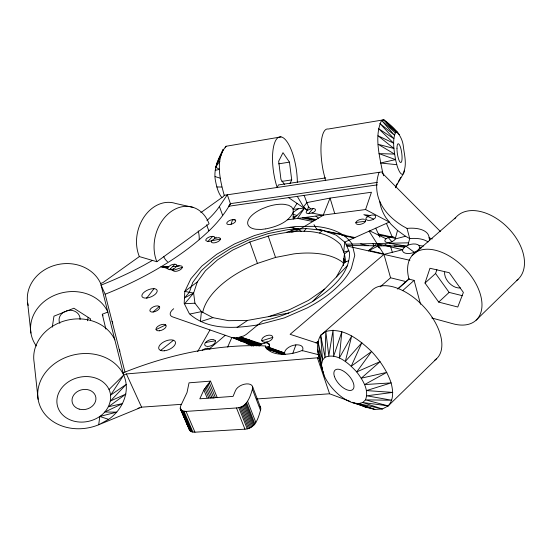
<?xml version="1.0" encoding="UTF-8"?>
<svg xmlns="http://www.w3.org/2000/svg" width="552" height="552" viewBox="0 0 552 552"><rect width="100%" height="100%" fill="white"/><g stroke="black" fill="none" stroke-linecap="round" stroke-linejoin="round"><path stroke-width="0.83" d="M368.432 250.76L377.009 243.522L402.615 249.739A8.797 4.402 -14.7 0 0 409.908 253.451A8.797 4.402 -14.7 0 0 419.617 247.703L419.044 245.495A8.797 4.402 -14.7 0 0 407.9 245.185L404.368 247.261L402.615 249.739L383.964 254.396L290.117 334.312L318.442 343.558M259.668 406.182A9.087 5.361 -22 0 1 260.496 410.246C258.295 418.457 255.038 428.883 244.95 429.18L194.966 432.188L192.055 431.906L190.012 430.739L180.2 408.183L180.677 405.927L187.011 392.569L189.032 382.826L210.505 381.128L217.267 397.716M378.838 234.959L395.211 238.285C393.21 235.338 388.435 237.043 386.021 238.761A5.347 2.615 -15.4 0 0 385.841 242.073A5.347 2.615 -15.4 0 0 391.92 241.755L394.452 240.113L395.197 238.982L397.523 230.446L391.002 224.236L385.938 217.674A197.126 87.478 -10.7 0 1 379.707 201.349M176.799 265.954L176.819 265.139A4.933 2.242 -21.7 0 0 170.257 265.436L167.829 267.603L168.022 269.272C171.072 270.514 175.267 268.824 176.799 265.954L179.207 265.836A4.961 2.27 -21.6 0 1 182.277 267.561A4.961 2.27 -21.6 0 1 177.689 270.956A4.961 2.27 -21.6 0 1 173.045 270.397L170.671 269.68M280.989 136.91L226.03 146.273C214.914 159.273 220.082 180.318 224.209 195.256L223.56 196.388L200.831 212.637M283.5 354.612L266.837 348.657L269.404 346.097L269.59 344.607L268.955 343.523C265.781 341.964 261.827 343.323 259.468 345.738L236.608 338.003L231.819 337.569L172.548 316.862A10.674 5.223 -22.3 0 1 173.707 308.72M288.882 313.012L247.6 320.388L228.618 320.691L212.872 317.655L201.432 311.638L194.946 303.207L193.621 293.064L184.81 291.428L190.902 278.725L201.818 266.098L216.701 254.293L234.586 243.929L254.431 235.559L275.144 229.618L295.596 226.444L314.978 226.334C328.999 227.631 343.855 231.84 352.114 244.032L354.763 255.272L351.396 268.251A89.307 43.801 -19.3 0 1 307.112 308.002L284.294 317.917L257.832 324.9C234.952 328.502 207.828 330.427 189.377 313.764L184.182 303.393L184.81 291.428L197.292 281.968L205.503 270.659L217.564 259.833L232.647 250.097L249.842 241.983L270.059 235.552C293.098 230.515 322.175 226.423 340.563 244.55L344.441 253.885L343.116 264.932L336.423 276.952M28.152 305.449A38.088 33.223 -9.8 0 1 54.4 265.436A38.088 33.223 -9.8 0 1 100.664 283.493L123.676 375.056C130.893 391.195 122.523 409.867 108.606 419.375L99.795 416.449A27.186 22.494 -13.5 0 1 60.748 412.73A27.186 22.494 -13.5 0 1 72.05 379.776A27.186 22.494 -13.5 0 1 109.041 389.484C113.477 399.317 108.295 410.695 99.795 416.449L98.704 424.764A44.76 37.198 -13.2 0 1 40.8 407.776A44.76 37.198 -13.2 0 1 66.178 357.254A44.76 37.198 -13.2 0 1 123.676 375.056L126.408 373.945L317.393 357.813L319.622 358.565A48.921 24.626 47.4 0 0 320.146 360.049M218.626 160.666L223.236 149.288C217.971 159.28 212.934 170.264 215.673 181.808C216.826 187.369 218.226 193.234 221.959 197.678M403.305 172.948C407.155 164.958 404.457 155.333 403.402 146.887C402.387 134.736 392.976 126.587 383.764 119.812L328.226 129.03A34.728 10.171 81.6 0 0 323.368 171.644L325.501 180.359L382.522 171.81A35.425 8.611 81.9 0 0 383.681 175.771M52.281 327.15L53.965 316.172L73.906 308.223L90.638 318.925L90.355 320.595M87.547 320.781L88.099 317.476M304.138 195.387L308.464 206.717L307.402 210.402A4.851 2.18 -17.6 0 0 308.623 213.652L312.197 212.927A4.851 2.18 -17.6 0 0 315.461 210.153A4.851 2.18 -17.6 0 0 312.984 208.552L310.638 208.877L307.402 210.402L288.551 197.63M407.9 245.185L409.729 238.595L407.024 228.411L402.815 226.099A198.223 86.402 -10.9 0 1 379.045 172.321M395.48 187.797L396.219 185.362M231.109 224.257L232.537 219.62L235.193 219.91A4.706 2.063 -19.7 0 1 232.288 223.864A4.706 2.063 -19.7 0 1 226.768 223.263A4.706 2.063 -19.7 0 1 232.537 219.62L235.083 219.868M194.946 303.207L184.685 303.71L193.621 293.064L197.292 281.968M425.012 283.052L429.96 268.265L449.259 272.709L463.383 292.429L457.774 307.009L438.702 302.096L425.012 283.052L435.569 273.516L436.908 269.611M287.281 219.813L365.583 209.539L371.448 192.234L330.055 198.092L306.891 202.591L303.531 206.924L307.402 210.402M292.719 353.522L295.906 344.876M182.332 267.327L173.045 270.397L173.397 268.907M299.074 229.66L323.196 215.287L330.055 198.092L334.774 213.679M180.338 408.859L182.291 410.874L186.031 411.406L236.491 407.962C246.544 407.604 250.09 397.44 252.388 389.16A9.198 5.258 -21.9 0 0 246.392 383.902A9.198 5.258 -21.9 0 0 235.559 390.423L233.061 396.377L199.824 398.799L203.854 390.002L210.505 381.128M215.239 170.313L219.523 169.381L215.646 167.173L221.117 154.394L216.757 163.723L218.316 161.419M227.659 347.035L231.819 337.569M434.769 360.173A47.051 26.227 46.8 0 0 423.805 306.739A47.051 26.227 46.8 0 0 370.903 291.49L320.664 335.299C313.336 347.843 320.857 362.54 324.003 375.339A29.573 14.545 47.6 0 0 353.825 403.077L374.815 409.425L382.412 408.984L388.222 405.879L436.57 358.745M289.986 183.575L291.711 179.904L289.462 162.143L282.997 152.683L278.67 161.239L280.961 179.517L284.735 184.775M225.264 147.791L226.03 146.273M224.209 195.256L227.307 194.801L230.425 203.64L228.852 206.213M197.671 351.562L209.988 329.944M396.64 184.63L397.468 183.174M398.302 181.712L400.8 177.33M395.467 187.28L403.705 173.155M230.377 203.729C223.774 215.535 214.887 225.789 204.799 234.724A159.266 62.997 -22.7 0 1 105.149 294.237L124.98 372.082M352.535 402.277L365.997 407.259L374.815 409.425L358.766 403.602L382.412 408.984L362.747 402.518L388.222 405.879C394.011 399.572 393.086 390.561 391.12 382.895C387.166 371.034 380.031 360.615 371.599 351.486C359.58 340.129 343.482 326.963 325.811 331.435L320.664 335.299L322.554 360.139L321.547 364.327L322.051 369.509L317.531 349.368L321.547 364.327L317.862 341.426L322.554 360.139L325.018 357.247C337.286 352.417 348.961 363.637 356.702 371.931C362.519 379.638 369.467 389.884 365.486 399.869L362.747 402.518L358.766 403.602L353.825 403.077M297.031 203.377L293.181 209.36L293.202 219.068L304.366 208.352L297.3 196.374M304.366 208.352L297.39 218.537M215.646 167.173L219.841 161.253M216.232 237.215L214.514 238.492L218.254 237.664A4.582 2.049 -20.3 0 1 220.282 238.485L220.393 239.044A4.816 2.16 -20.3 0 1 215.018 242.735A4.816 2.16 -20.3 0 1 211.45 240.838L214.148 238.975L214.762 237.105L213.679 236.394L210.54 236.58A4.789 2.132 -20.4 0 0 205.862 240.644L207.842 241.486A4.789 2.132 -20.4 0 0 211.278 240.796L211.595 240.651M206.924 220.503A88.927 36.032 -21.6 0 0 219.399 206.462L227.307 194.801L325.501 180.359M146.777 298.018L154.001 288.668M304.035 231.233L306.305 228.556L322.803 230.37L336.147 235.117L345.352 242.632L349.575 252.554C349.802 275.634 328.813 290.863 311.383 302.248C296.051 310.307 280.002 317.572 262.883 320.74L247.172 333.698A11.323 5.948 -21 0 1 243.598 335.975L236.608 338.003L237.201 339.563M308.623 213.652L312.984 208.552M207.842 241.486L212.775 236.277M169.574 269.735L174.88 264.215M312.825 301.233L347.67 265.381M109.041 389.484L123.676 375.056L110.641 395.115L126.291 384.344L110.434 401.007L125.939 394.045L108.44 406.776L122.689 403.512L104.811 412.033L116.776 412.137L99.795 416.449M476.141 320.167L518.08 279.284M438.702 302.096L449.128 292.401L462.59 295.734M153.076 312.018A5.258 2.518 -22.9 0 0 159.673 307.002A5.258 2.518 -22.9 0 0 151.641 307.892A5.258 2.518 -22.9 0 0 153.076 312.018L159.293 306.45M402.594 290.683L414.103 280.388L420.527 304.242M397.53 289.02L409.087 278.746M398.116 288.799L408.984 279.139A45.526 27.386 46.2 0 1 435.314 250.222A45.526 27.386 46.2 0 1 480.916 296.424A45.526 27.386 46.2 0 1 453.033 323.776L431.795 317.986M316.013 342.985L317.959 341.281M380.19 286.854L390.561 277.78L406.327 281.679M412.061 255.597L455.724 217.529M202.232 350.313A5.782 3.057 -22.3 0 1 206.165 348.388L209.932 348.381L225.299 335.292M137.993 408.632L139.276 407.59M319.518 232.972L322.803 230.37L316.613 229.108M160.604 350.444L173.528 340.26M289.724 232.082L291.442 230.75L292.884 231.895L298.853 229.791L301.378 231.392M156.858 261.717L209.084 223.774A36.377 28.104 -75.2 0 0 170.83 211.761A36.377 28.104 -75.2 0 0 156.858 261.717L139.352 256.577L102.989 282.569L100.664 283.493M324.638 289.075L308.513 300.336L289.241 309.803L268.362 316.682M298.363 208.753L293.188 212.265C288.434 222.601 276.152 226.775 265.76 228.894M237.105 327.481L247.6 320.388M291.249 231.992L291.594 231.757M373.656 219.158L375.346 217.819L375.581 215.88A5.113 2.394 -16 0 0 370.558 215.321L368.136 216.267A5.113 2.394 -16 0 0 365.941 218.958L366.756 219.986A5.113 2.394 -16 0 0 373.656 219.158L363.851 214.652L370.012 215.494M152.414 260.413L144.12 265.112A160.004 62.107 -22.7 0 1 101.071 285.129L105.149 294.237M108.606 419.375L98.704 424.764L141.574 407.169L181.477 404.326M193.621 293.064L184.465 297.956L189.391 292.284L192.696 282.514L201.494 270.48L214.362 258.971L230.425 248.635L248.697 240.017L268.155 233.579L287.723 229.673L306.305 228.556M368.287 250.836L378.465 245.806L405.962 246.137L414.324 252.305M156.05 329.585L165.724 324.928M176.474 266.623L179.207 265.836M345.807 262.007L344.441 253.885L348.795 250.732L343.696 252.098L344.731 242.121L389.326 222.07L365.583 209.539M264.091 343.096L267.078 341.998M105.853 329.054L102.292 314.26L107.84 312.039A40.158 34.521 -11.1 0 0 52.93 296.024A40.158 34.521 -11.1 0 0 36.342 345.994M202.667 312.646A77.922 39.737 -19.3 0 1 257.439 263.407L275.538 257.432L293.767 253.906A77.922 39.737 -19.3 0 1 344.31 263.718M212.872 317.655L200.362 321.692L201.432 311.638L190.095 313.978M286.571 232.261L296.61 229.142M261.834 340.777L272.791 337.375A5.803 3.133 -20.2 0 0 264.58 336.478A5.803 3.133 -20.2 0 0 264.353 342.205A5.803 3.133 -20.2 0 0 272.791 337.375M343.558 265.574L343.399 262.442L348.643 260.841M395.28 130.576L397.882 132.57L396.502 131.983L383.764 119.812L381.57 120.412C374.18 136.192 379.403 155.436 382.522 171.81L382.136 172.969L440.42 231.502M395.197 238.982L405.527 236.242L409.729 238.595L412.234 238.416A28.152 14.159 -15 0 1 428.104 241.976M311.121 219.786L312.88 219.392M211.45 240.838L220.393 239.044M266.616 346.842L269.224 346.394M205.558 342.468L215.328 340.805L214.859 340.163M278.67 163.834L289.462 162.143M281.755 181.401L291.711 179.904M325.735 177.896L278.422 184.941L277.166 187.514A34.141 11.447 81.4 0 1 279.422 136.986A34.141 11.447 81.4 0 1 297.342 182.298M377.361 182.395L230.425 203.64L229.045 206.186L377.32 184.872M355.902 222.484L365.59 221.207M341.653 235.469L345.014 235.042M265.546 228.914L261.151 229.453L256.004 229.273A23.867 10.619 -18.7 0 1 262.255 208.711L267.941 206.524A23.867 10.619 -18.7 0 1 284.515 204.364L288.675 205.282L291.635 206.986L293.181 209.36L304.2 208.07M407.024 228.411L409.543 228.211A28.311 13.993 -15.1 0 1 429.035 237.077L429.642 240.223M256.639 398.979L329.585 393.783L350.161 401.394M346.021 244.212L408.563 242.818M346.552 245.467L378.465 245.806M168.65 266.588L161.094 266.726L167.629 268.396M172.666 266.519L176.799 266.471M216.805 186.949L221.794 187.038M168.353 266.871L161.094 266.726L167.67 268.01M293.195 216.322L295.865 216.508M319.422 354.936L302.006 350.499L299.743 351.389A31.029 16.905 -19.2 0 1 266.423 348.064L265.291 345.994L260.772 345.731A272.674 171.389 -29.1 0 0 123.117 372.835M404.554 170.761A21.335 4.968 82 0 1 396.784 164.675L380.5 163.019L395.542 159.611C394.197 150.882 392.148 141.388 395.322 132.853L396.502 131.983L386.221 121.599L387.49 123.593M290.304 231.626L292.884 231.895M394.825 245.999L404.368 247.261M419.617 247.703L421.224 247.938M419.044 245.495L423.301 246.151M389.429 243.246L405.962 246.137M290.117 227.3L299.122 228.99M289.738 227.355L298.218 229.045M311.928 213.017L323.196 215.287M306.036 217.447L316.144 219.489M323.851 230.743L342.578 234.552M293.195 217.502L294.547 217.771M297.942 218.468L312.777 221.49M316.724 229.294L321.085 230.184M325.859 231.46L343.972 235.2M379.686 247.71L378.272 247.42L379.852 247.965M344.027 235.262L354.908 237.546M302.386 217.909L314.44 220.503M344.634 235.918L353.991 237.96M315.185 220.062L304.511 217.64M378.396 233.993L390.892 236.78M193.455 207.476L175.564 203.474A35.673 28 -75.2 0 0 144.134 216.853A35.673 28 -75.2 0 0 139.352 256.577M346.76 245.937L409.888 260.296M369.067 250.449L383.647 253.913M360.642 243.887L368.074 245.674M408.984 279.139L414.103 280.388M170.223 269.059L172.983 269.79M388.222 405.879L365.486 399.869L391.803 400.241L366.763 395.798L392.81 392.41L366.466 390.581L391.12 382.895L364.596 384.571L386.793 372.372L361.263 378.203L380.121 361.629L356.702 371.931L371.599 351.486L351.258 366.211L361.884 342.716L345.31 361.463L351.714 335.968L339.314 358.027L341.86 331.704L333.677 356.123L333.022 330.179L328.806 355.867L325.811 331.435L325.018 357.247L320.664 335.299M388.781 245.93L384.827 244.84L390.416 245.95L392.341 252.305M394.018 245.895L394.376 245.992M293.195 214.342L296.942 215.473M215.087 176.55L220.186 178.199M429.035 237.829L432.313 238.899M261.834 343.972L240.838 337.099L261.013 344.441M267.237 348.367L284.922 354.356L284.577 353.004L268.624 347.208M260.551 344.765L239.409 337.513L260.047 345.152M268.382 347.45L284.577 353.004A9.563 5.327 -19.4 0 1 295.555 344.91A9.563 5.327 -19.4 0 1 302.206 350.982M235.269 338.072L257.487 345.704M266.512 348.809L283.459 354.632M256.432 345.821L234.013 338.024L253.782 345.773M236.608 338.003L259.254 345.966M267.755 348.001L284.922 354.356M207.283 348.195L209.663 349.092M232.861 337.852L253.678 345.952M369.743 230.874L386.021 238.761M377.009 243.522L381.425 245.792M209.932 348.381L210.747 348.843M397.523 230.446L405.527 236.242M315.93 216.205L318.387 218.15M396.867 132.432L399.358 134.536M308.464 206.717L310.638 208.877M383.764 119.812L395.322 132.853L381.57 120.412L394.418 135.116L379.797 123.406L393.859 138.655L378.582 128.637L393.693 143.216L378.017 135.771L393.935 148.481L378.168 144.307L394.563 154.084L379.017 153.622L395.542 159.611L396.784 164.675M388.194 237.498L391.92 241.755M372.738 243.618L374.346 245.75M435.569 273.516L449.128 292.401M369.109 231.157L383.964 254.396L390.561 277.78M267.837 343.033L269.542 345.745M313.991 224.657L316.986 229.729M163.564 256.356L164.972 258.964A24.405 18.906 -75.2 0 0 167.532 261.765M343.399 262.442L343.675 263.035M375.733 228.183L379.866 237.208M126.408 373.945L141.574 407.169M119.253 349.588L119.95 351.127M102.292 314.26L102.996 315.813M112.084 321.464L112.78 323.003M180.2 408.183L189.295 429.553M180.621 409.481L189.584 430.18M386.407 223.381L392.161 236.732M183.995 411.343L192.952 432.106M183.091 411.157L192.055 431.906M182.291 410.874L191.261 431.609M181.608 410.488L190.578 431.216M180.545 408.232L181.208 409.763M182.201 412.054L182.864 413.586M181.049 410.026L190.012 430.739M186.031 411.406L194.966 432.188M203.854 390.002L207.131 397.93M205.862 386.917L210.422 398.006M204.861 388.387L208.787 397.902M208.056 383.999L213.893 398.233M206.924 385.455L212.127 398.116M209.249 382.557L215.39 397.571M236.491 407.962L244.95 429.18M239.968 407.266L248.386 428.511M238.802 407.597L247.227 428.835M242.238 406.327L250.622 427.579M241.12 406.838L249.525 428.09M245.178 404.368L253.513 425.613M244.288 405.078L252.637 426.33M243.301 405.734L251.664 426.986M247.558 401.214L255.838 422.439M246.634 402.822L254.934 424.06M245.964 403.609L254.286 424.854M252.388 389.16L260.496 410.246M252.443 386.29L260.516 407.328M240.01 339.073L240.9 341.419M241.728 339.445L242.618 341.791M245.668 341.447L246.551 343.792M206.579 224.795L208.822 230.784M249.518 339.949L251.864 346.207M265.291 345.994L266.119 348.257M219.399 206.462L222.649 215.342M249.842 241.983L257.439 263.407M268.155 235.925L275.538 257.432M317.393 357.813L329.585 393.783M343.799 259.15L344.738 262.29M367.218 215.266L367.68 216.901M343.882 258.522L345.028 262.662M319.622 358.565L322.126 368.149M322.961 371.344L324.003 375.339M27.676 303.117L30.933 333.077M38.122 399.324L34.107 362.298A42.187 35.735 -12.1 0 1 65.253 320.684A42.187 35.735 -12.1 0 1 114.83 339.859M454.71 218.82A43.912 28.462 45.4 0 1 507.295 227.134A43.912 28.462 45.4 0 1 516.817 280.361M365.997 407.259A48.921 24.626 47.4 0 1 363.133 406.093M460.333 287.82A12.027 7.369 46 0 1 458.077 287.896L455.579 287.295A12.027 7.369 46 0 1 445.333 276.994L444.691 274.454A12.027 7.369 46 0 1 444.712 272.136M66.274 310.9A10.571 9.115 -10.8 0 1 80.068 319.456M59.83 323.382A10.571 9.115 -10.8 0 1 64.998 311.411M215.328 340.805A5.686 2.981 -22 0 1 209.305 346.263A5.686 2.981 -22 0 1 205.296 342.799A5.686 2.981 -22 0 1 214.059 339.708M364.893 219.503A5.099 2.394 -16.3 0 1 362.271 223.795A5.099 2.394 -16.3 0 1 355.819 223.001L355.93 222.332A5.099 2.394 -16.3 0 1 364.058 219.206M259.405 343.24A77.922 39.737 -19.3 0 1 247.365 344.048M198.223 230.95A24.405 18.906 -75.2 0 1 199.21 239.699M79.177 409.101A12.082 9.998 -13.5 0 0 95.869 397.523A12.082 9.998 -13.5 0 0 76.859 391.913A12.082 9.998 -13.5 0 0 79.177 409.101M396.971 148.212A9.481 2.208 82 0 0 400.711 162.523A9.481 2.208 82 0 0 400.89 148.667A9.481 2.208 82 0 0 396.971 148.212M334.381 376.367A13.138 6.458 47.6 0 0 351.472 390.264A13.138 6.458 47.6 0 0 345.925 372.848A13.138 6.458 47.6 0 0 334.381 376.367M159.342 330.793A5.437 2.691 -23.1 0 0 166.124 325.521A5.437 2.691 -23.1 0 0 157.803 326.384A5.437 2.691 -23.1 0 0 159.342 330.793M146.839 298.011A8.17 3.802 -22.7 0 0 157.106 290.311A8.17 3.802 -22.7 0 0 144.638 291.794A8.17 3.802 -22.7 0 0 146.839 298.011M164.275 350.803A8.97 4.575 -23.3 0 0 175.391 341.964A8.97 4.575 -23.3 0 0 161.626 343.323A8.97 4.575 -23.3 0 0 164.275 350.803"/></g></svg>
